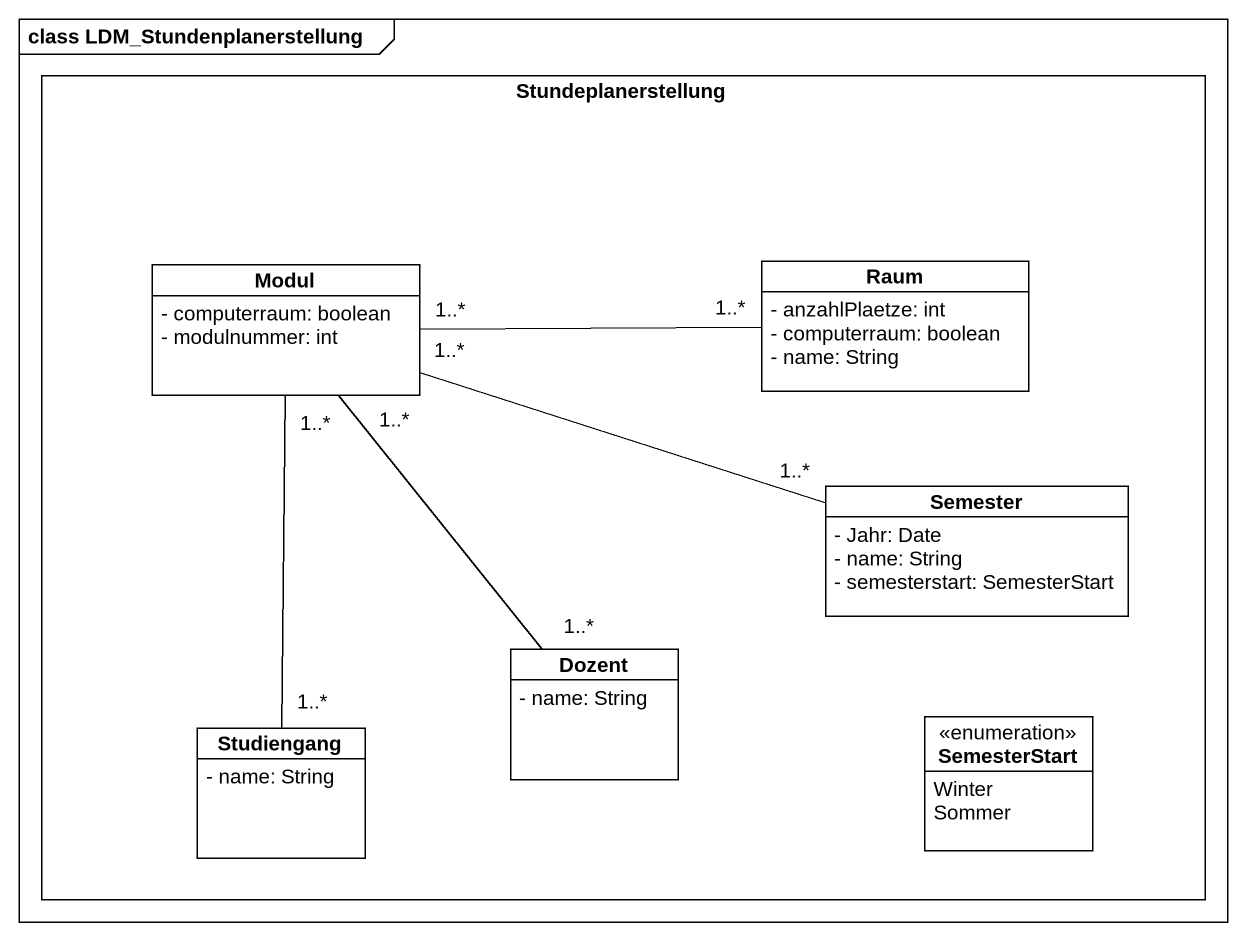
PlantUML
@startuml
mainframe class LDM_Stundenplanerstellung
hide circle
hide empty members
skinparam classAttributeIconSize 0
rectangle Stundeplanerstellung {
  class Modul {
    - computerraum: boolean
    - modulnummer: int
  }
  class Raum {
    - anzahlPlaetze: int
    - computerraum: boolean
    - name: String
  }
  class Semester {
    - Jahr: Date
    - name: String
    - semesterstart: SemesterStart
  }
  class Dozent {
    - name: String
  }
  class Studiengang {
    - name: String
  }
  enum SemesterStart {
    Winter
    Sommer
  }
}
Modul "1..*" -right- "1..*" Raum
Modul "1..*" -right- "1..*" Semester
Modul "1..*" -- "1..*" Dozent
Modul "1..*" -- "1..*" Studiengang
@enduml
